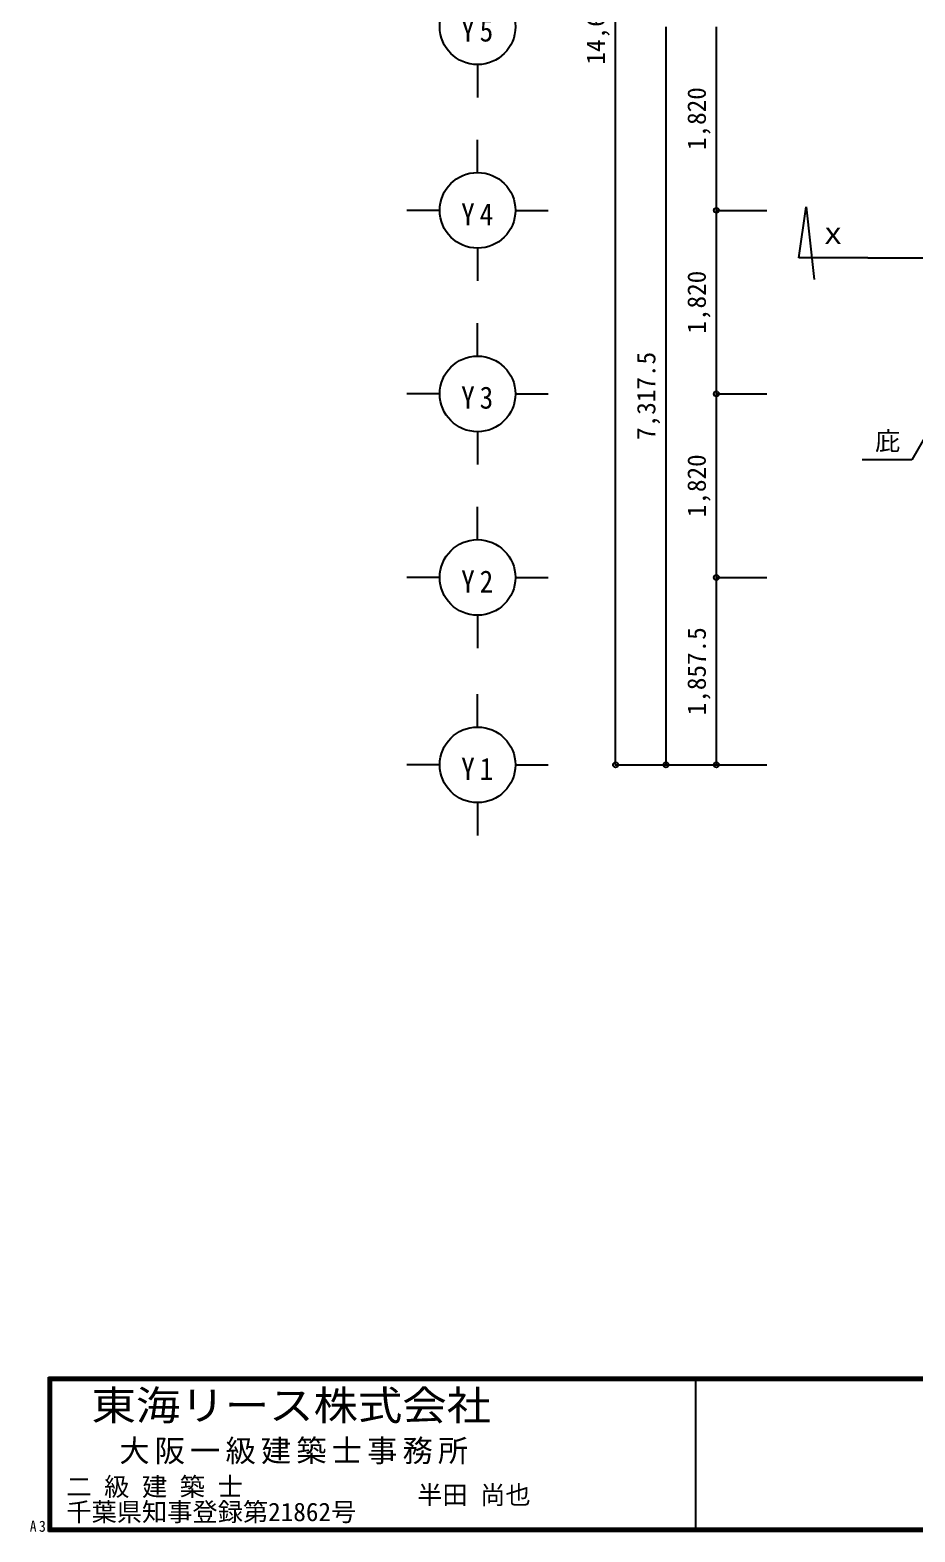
# Model space of a CAD drawing. Units: millimetres at full size, sheet at 1:100. Extents: x -40222 to 41440, y -29146 to 30741.
# Drawn here: x -40222 to -31450, y 554 to 15445 of the extents above; entities that cross this region are included whole.
import ezdxf
from ezdxf.enums import TextEntityAlignment as Align

# ---------------------------------------------------------------- set-up
doc = ezdxf.new("R2010")
doc.units = ezdxf.units.MM
doc.header["$LTSCALE"] = 100
doc.header["$PDMODE"] = 32
doc.header["$PDSIZE"] = 50
doc.linetypes.add('CHAIN2', pattern=[12, 9, -1, 1, -1])
for name, color, linetype in [('0-1', 3, 'Continuous'), ('1-5', 7, 'Continuous'), ('1-8', 7, 'Continuous'), ('1-E', 4, 'Continuous')]:
    doc.layers.add(name, color=color, linetype=linetype)
doc.styles.add('ＭＳ ゴシック', font='')
doc.styles.get('ＭＳ ゴシック').set_extended_font_data('MS Gothic')

msp = doc.modelspace()

# ---------------------------------------------------------------- linework, layer by layer
at = {"layer": '0-1', "color": 7}
for p, q in [((-40040, 560), (-40040, 2090)), ((-40040, 2090), (-560, 2090)), ((-40010, 590), (-40010, 2060)), ((-40010, 2060), (-590, 2060)), ((-33625, 2070), (-33625, 580)), ((-560, 560), (-40040, 560)), ((-590, 590), (-40010, 590))]:
    msp.add_line(p, q, dxfattribs=at)
at = {"layer": '0-1'}
for p, q in [((-40030, 570), (-40030, 2080)), ((-40030, 2080), (-570, 2080)), ((-40020, 580), (-40020, 2070)), ((-28805, 2070), (-40020, 2070)), ((-570, 570), (-40030, 570)), ((-40020, 580), (-28805, 580))]:
    msp.add_line(p, q, dxfattribs=at)
at = {"layer": '1-5'}
for p, q in [((-31220.7, 11637.3), (-31482.6, 11183.7)), ((-31482.6, 11183.7), (-31973.9, 11183.7))]:
    msp.add_line(p, q, dxfattribs=at)
at = {"layer": '1-8'}
for p, q in [((-34418.4, 8159.8), (-34418.4, 22794.8)), ((-33918.4, 15477.3), (-33918.4, 8159.8)), ((-33418.4, 13657.3), (-33418.4, 15477.3)), ((-35786.3, 15102.3), (-35786.3, 14777.3)), ((-35786.3, 14032.3), (-35786.3, 14357.3)), ((-36161.3, 13657.3), (-36486.3, 13657.3)), ((-35411.3, 13657.3), (-35086.3, 13657.3)), ((-33418.4, 13657.3), (-32918.4, 13657.3)), ((-33418.4, 11837.3), (-33418.4, 13657.3)), ((-35786.3, 13282.3), (-35786.3, 12957.3)), ((-35786.3, 12212.3), (-35786.3, 12537.3)), ((-36161.3, 11837.3), (-36486.3, 11837.3)), ((-35411.3, 11837.3), (-35086.3, 11837.3)), ((-33418.4, 11837.3), (-32918.4, 11837.3)), ((-33418.4, 10017.3), (-33418.4, 11837.3)), ((-35786.3, 11462.3), (-35786.3, 11137.3)), ((-35786.3, 10392.3), (-35786.3, 10717.3)), ((-36161.3, 10017.3), (-36486.3, 10017.3)), ((-35411.3, 10017.3), (-35086.3, 10017.3)), ((-33418.4, 10017.3), (-32918.4, 10017.3)), ((-33418.4, 8159.8), (-33418.4, 10017.3)), ((-35786.3, 9642.3), (-35786.3, 9317.3)), ((-35786.3, 8534.8), (-35786.3, 8859.8)), ((-36161.3, 8159.8), (-36486.3, 8159.8)), ((-35411.3, 8159.8), (-35086.3, 8159.8)), ((-34418.4, 8159.8), (-33918.4, 8159.8)), ((-33918.4, 8159.8), (-33418.4, 8159.8)), ((-33418.4, 8159.8), (-32918.4, 8159.8)), ((-35786.3, 7784.8), (-35786.3, 7459.8))]:
    msp.add_line(p, q, dxfattribs=at)
for centre in [(-35786.3, 15477.3), (-35786.3, 13657.3), (-35786.3, 11837.3), (-35786.3, 10017.3), (-35786.3, 8159.8)]:
    msp.add_circle(centre, 375, dxfattribs=at)
at = {"layer": '1-8', "color": 2}
for p in [(-33418.4, 13657.3), (-33418.4, 11837.3), (-33418.4, 10017.3), (-34418.4, 8159.8), (-33918.4, 8159.8), (-33418.4, 8159.8)]:
    msp.add_point(p, dxfattribs=at)
at = {"layer": '1-E'}
for p, q in [((-32600.3, 13187.4), (-32530.1, 13691.9)), ((-32530.1, 13691.9), (-32450.8, 12970.3)), ((-31918.4, 13187.4), (-32600.3, 13187.4))]:
    msp.add_line(p, q, dxfattribs=at)
at = {"layer": '1-E', "linetype": 'CHAIN2'}
msp.add_line((-31918.4, 13187.4), (-15623.4, 13187.4), dxfattribs=at)

# ---------------------------------------------------------------- texts
at = {"layer": '0-1', "color": 7, "style": 'ＭＳ ゴシック', "width": 1.1}
msp.add_text('東海リース株式会社', height=293.3, dxfattribs=at).set_placement((-39612.5, 1575), align=Align.BOTTOM_LEFT)
at = {"layer": '0-1', "color": 4, "style": 'ＭＳ ゴシック'}
for s, p in [('二 級 建 築 士', (-39862.5, 856.5)), ('半田 尚也', (-36384.7, 775)), ('千葉県知事登録第21862号', (-39862.5, 606.5))]:
    msp.add_text(s, height=183.3, dxfattribs=at).set_placement(p, align=Align.BOTTOM_LEFT)
at = {"layer": '0-1', "color": 7, "attachment_point": 7, "style": 'ＭＳ ゴシック'}
for s, insert, char_height in [('\\T1.17;大阪一級建築士事務所', (-39337.5, 1225), 219.9), ('\\T1.36;\\W0.9;A3', (-40225.2, 554.3), 110)]:
    msp.add_mtext(s, dxfattribs=dict(at, insert=insert, char_height=char_height))
at = {"layer": '1-5', "style": 'ＭＳ ゴシック'}
msp.add_text('庇', height=183.3, dxfattribs=at).set_placement((-31845.9, 11224), align=Align.BOTTOM_LEFT)
at = {"layer": '1-8', "color": 4, "style": 'ＭＳ ゴシック'}
for s, p in [('14,635', (-34468.4, 15102.3)), ('1,820', (-33468.4, 14254.8)), ('1,820', (-33468.4, 12434.8)), ('7,317.5', (-33968.4, 11381)), ('1,820', (-33468.4, 10614.8)), ('1,857.5', (-33468.4, 8651))]:
    msp.add_text(s, height=183.3, rotation=90, dxfattribs=at).set_placement(p, align=Align.BOTTOM_LEFT)
at = {"layer": '1-8', "char_height": 219.9, "attachment_point": 7, "style": 'ＭＳ ゴシック'}
for s, insert in [('\\T1.36;\\W0.9;Y5', (-35948.8, 15327.3)), ('\\T1.36;\\W0.9;Y4', (-35948.8, 13507.3)), ('\\T1.36;\\W0.9;Y3', (-35948.8, 11687.3)), ('\\T1.36;\\W0.9;Y2', (-35948.8, 9867.3)), ('\\T1.36;\\W0.9;Y1', (-35948.8, 8009.8))]:
    msp.add_mtext(s, dxfattribs=dict(at, insert=insert))
at = {"layer": '1-E', "style": 'ＭＳ ゴシック'}
msp.add_text('ｘ', height=219.9, dxfattribs=at).set_placement((-32412.6, 13257.6), align=Align.BOTTOM_LEFT)

doc.saveas('drawing.dxf')
